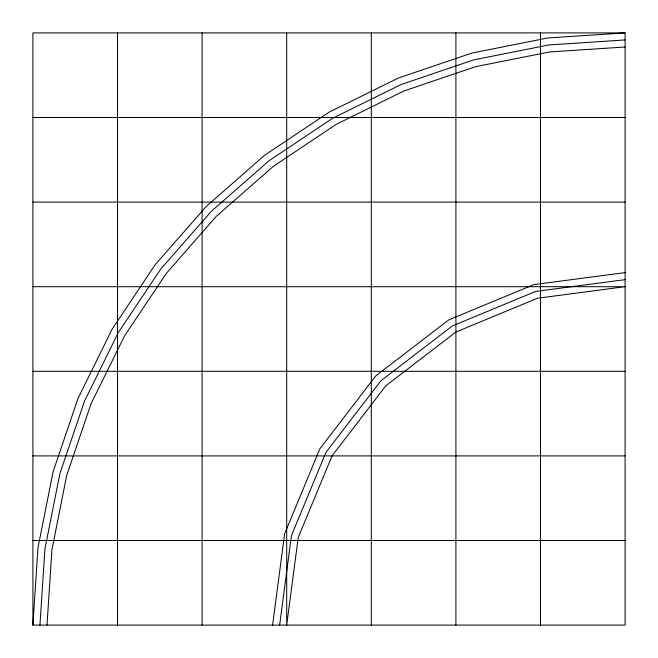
<?xml version="1.0" encoding="UTF-8"?>
<svg xmlns="http://www.w3.org/2000/svg" width="658" height="658" viewBox="0 0 658 658"><rect width="100%" height="100%" fill="white"/><g stroke="black" fill="none" stroke-linecap="round" stroke-linejoin="round"><path stroke-width="0.99" d="M32.9 625.1L37.967 547.801L53.076 471.827L77.981 398.477L112.238 329L155.28 264.59L206.349 206.349L264.59 155.28L329 112.238L398.477 77.981L471.827 53.076L547.801 37.967L625.1 32.9L625.1 625.1L32.9 625.1L32.9 32.9L625.1 32.9M39.949 625.1L44.958 548.723L59.886 473.653L84.495 401.174L118.341 332.529L160.873 268.883L211.333 211.333L268.883 160.873L332.529 118.341L401.174 84.495L473.653 59.886L548.723 44.958L625.1 39.949M46.998 625.1L51.949 549.644L66.697 475.479L91.001 403.872L124.452 336.049L166.466 273.177L216.317 216.317L273.177 166.466L336.049 124.452L403.872 91.001L475.479 66.697L549.644 51.949L625.1 46.998M272.601 625.1L284.61 533.868L319.829 448.846L375.841 375.841L448.846 319.829L533.868 284.61L625.1 272.601M279.65 625.1L291.42 535.694L325.932 452.375L380.834 380.834L452.375 325.932L535.694 291.42L625.1 279.65M32.9 117.502L625.1 117.502M32.9 202.096L625.1 202.096M32.9 286.699L625.1 286.699L537.512 298.23L455.904 332.035L385.818 385.818L332.035 455.904L298.23 537.512L286.699 625.1L286.699 32.9M32.9 371.301L625.1 371.301M32.9 455.904L625.1 455.904M32.9 540.498L625.1 540.498M540.498 32.9L540.498 625.1M455.904 32.9L455.904 625.1M371.301 32.9L371.301 625.1M202.096 32.9L202.096 625.1M117.502 32.9L117.502 625.1"/></g></svg>
